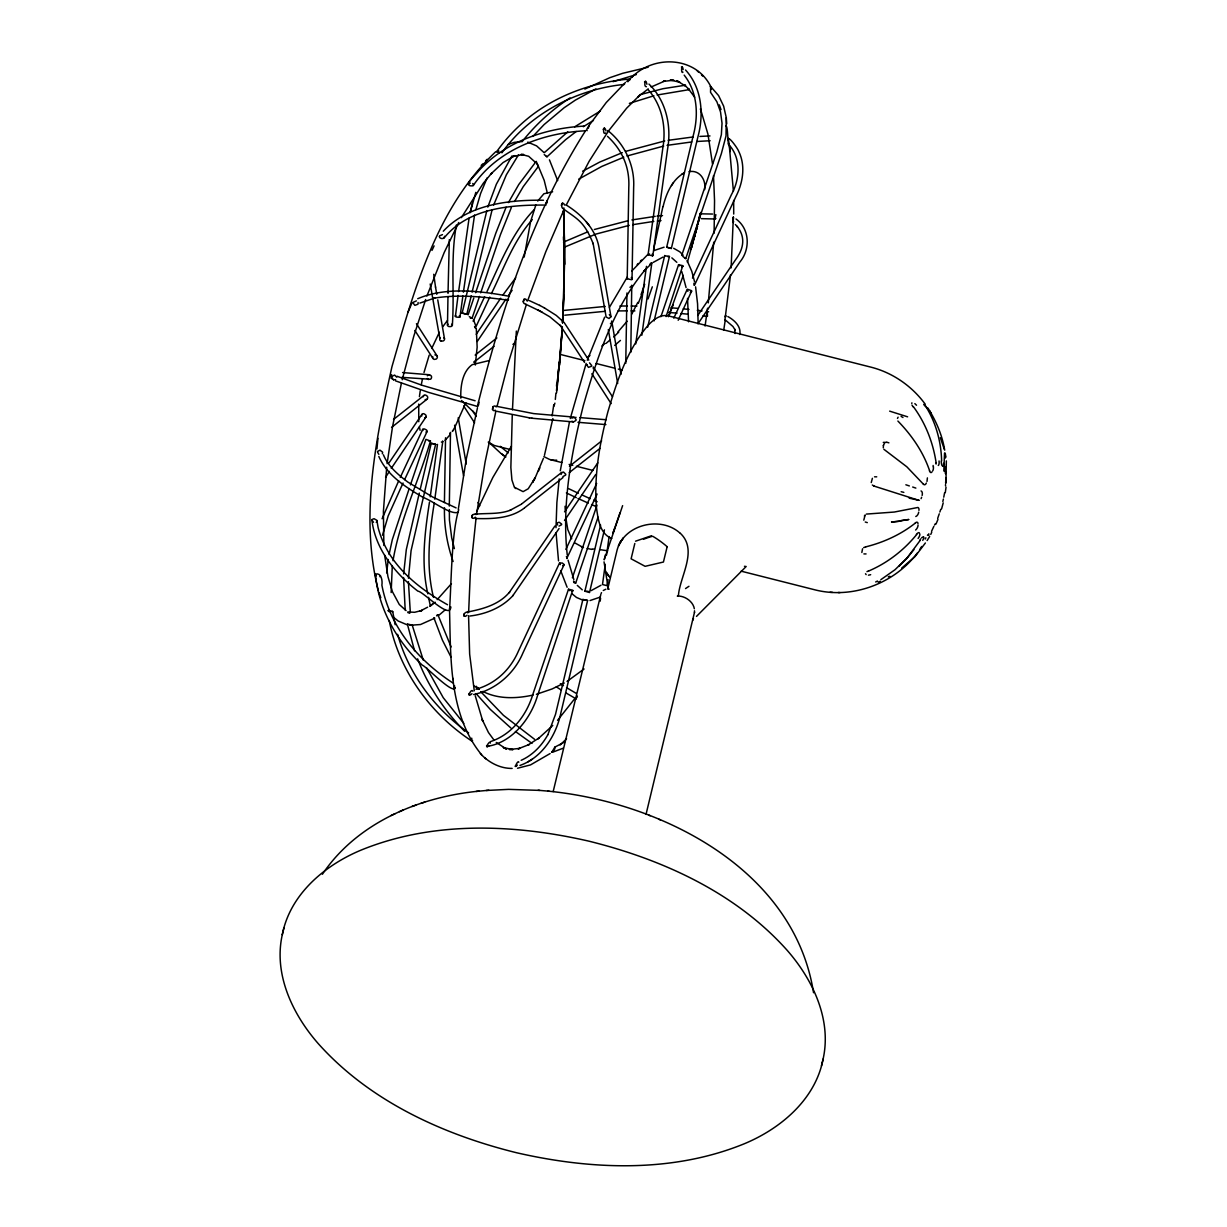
<?xml version="1.0" encoding="UTF-8"?>
<svg xmlns="http://www.w3.org/2000/svg" width="1227" height="1227" viewBox="0 0 1227 1227"><rect width="100%" height="100%" fill="white"/><g stroke="black" fill="none" stroke-linecap="round" stroke-linejoin="round"><path stroke-width="1.5" d="M559.619 563.178L562.288 563.009L564.159 564.527L522.84 653.147C514.205 673.715 495.555 689.896 473.622 694.528M458.729 509.726C451.521 532.625 451.413 581.491 449.542 609.972C450.8 658.531 448.867 714.973 481.644 754.835M563.807 246.152L563.776 231.397M704.697 189.602C706.246 180.093 699.804 169.51 689.022 171.688M408.407 581.69L410.324 612.457L409.45 612.933M408.453 578.208L411.076 550.662L435.616 444.297L431.26 443.3L420.186 489.389M733.317 219.418L733.363 217.026L731.108 267.915M444.419 502.549L445.539 437.778M451.582 324.189L452.149 324.664A2.439 1.442 -1 0 1 450.861 326.566L449.005 326.566A2.439 1.518 0.1 0 1 447.487 325.17L447.962 297.149M448.024 293.406L449.327 239.633M452.349 325.232C454.634 291.934 450.324 257.946 456.413 224.97M466.996 615.264C464.22 618.669 462.594 613.5 465.953 612.334C480.263 609.589 495.693 605.939 506.644 595.279L509.68 592.135M625.755 363.33L626.966 292.977M607.794 130.553C624.773 143.958 634.88 165.676 633.653 187.332L632.028 279.25A2.086 1.396 40.3 0 1 631.675 279.756L627.212 278.774L628.791 187.256C629.758 167.332 622.304 150.062 607.518 136.35M630.801 352.287L631.767 285.231M403.56 577.534L405.186 609.957M468.637 612.242L470.324 572.963L476.061 517.993M562.549 322.44L564.543 264.633L564.113 225.293M472.855 691.261C471.183 687.626 466.413 699.053 471.95 693.684M563.883 294.327L563.714 209.924M478.944 403.269C479.067 398.254 476.26 410.079 478.53 405.002A2.377 0.966 -75.4 0 0 478.76 404.373M408.146 311.842L411.72 303.529M562.196 330.155L559.481 364.879M714.099 233.222L714.543 200.737L713.5 175.63M943.824 471.045L944.545 453.039M945.94 483.223L946.339 460.907M471.72 738.163L471.797 739.85M733.608 221.566L733.255 222.624L733.363 217.026M512.273 414.649L510.861 467.533L511.92 479.956L514.358 487.242L523.101 491.644L528.223 488.76L535.125 477.917L543.438 458.331M512.472 409.803L516.337 331.091M546.26 156.504L547.104 156.734L544.221 154.617M943.578 463.331L943.517 464.696A3.896 0.874 86.5 0 1 942.689 466.229M944.882 466.429L944.836 469.297M562.365 326.689L557.441 385.477M562.533 323.008L563.883 295.232M562.549 322.64L563.914 294.863M526.797 300.799C524.972 295.262 520.846 304.173 525.723 303.943M944.345 465.186L944.376 464.373M449.527 608.561L450.646 606.675A2.377 0.92 -70.9 0 1 450.646 608.086M684.175 75.123C697.642 92.148 698.715 115.706 693.117 136.059L666.69 247.179L671.353 248.468L697.841 137.163C704.083 114.525 702.028 87.915 685.54 70M547.257 200.615L547.012 202.976M563.837 269.066L564.635 246.044L563.883 219.204M713.731 242.133L708.27 302.9M945.496 484.604L945.557 485.923M945.603 482.963L946.063 477.64M418.714 404.066L418.775 421.72M606.031 130.952C603.837 122.792 602.104 135.982 605.678 132.976M490.371 743.117C490.677 739.559 486.521 745.633 486.797 746.43C511.475 743.041 530.647 719.237 537.503 695.694L572.718 590.202L568.5 589.236L532.947 694.053C526.751 715.034 511.904 734.559 490.585 741.568M604.42 529.819L589.512 592.472L588.04 591.276L584.88 591.245L600.586 525.033M573.684 582.426L575.678 583.147L573.5 581.107M391.612 377.026L393.499 379.803M554.175 750.004L551.828 752.228L554.819 747.136L564.558 742.044M559.451 365.523L562.104 330.983M566.076 204.94C581.997 214.679 596.613 229.94 599.251 249.112L610.985 316.704L609.021 318.514L606.138 316.98L593.086 243.237L593.285 243.989C584.144 220.814 576.659 218.851 563.178 208.697M660.939 316.673L678.577 264.695L682.795 265.676L666.092 316.566M403.637 573.96L406.306 549.604L419.312 493.07M586.951 365.171L588.423 367.364L591.383 366.336A2.086 1.963 61.7 0 0 591.675 365.493L589.512 362.839M467.84 612.917L467.548 611.583M564.589 205.078C561.859 198.927 560.095 210.154 564.052 208.053M517.38 765.065C512.978 770.357 517.901 759.528 518.837 762.136M593.423 367.732L593.393 368.146A2.055 1.288 -59.2 0 1 593.239 368.667M684.559 258.145L685.755 258.606L721.338 153.697L726.016 135.952L726.277 117.7L723.639 106.136L718.577 95.583L710.632 86.457L710.54 92.301L716.875 101.764L720.525 111.933L722.028 123.237L721.369 134.617L716.783 152.056L681.706 255.461M694.528 612.166L646.015 814.437M568.5 589.236L569.849 590.708M558.561 369.143L556.491 390.661M558.898 365.615L559.236 361.98M556.92 387.134L559.282 362.318M392.303 565.632L391.152 592.518M730.525 274.787L724.973 319.649L732.964 326.52L735.142 330.032L734.728 329.173L735.142 333.529M871.247 482.564L872.397 478.3M386.658 572.917L388.238 559.481M554.911 403.131L553.944 406.214M728.869 142.792C727.688 148.942 728.148 123.789 725.678 126.136M584.512 600.095L587.61 600.478L560.862 712.948C556.199 735.372 542.303 757.565 519.941 765.464M386.704 467.211L383.407 511.398L383.867 545.463M387.118 463.637L392.502 426.889L401.444 383.008M559.205 478.913L556.889 502.457L556 527.671M557.303 386.735L556.537 392.931M654.129 320.876L669.451 256.474L664.927 255.799M945.879 472.165L945.588 473.699L945.25 473.008M458.284 509.374L466.352 458.653L477.502 407.763M476.536 514.45L485.125 461.858L495.739 411.843M707.565 308.222L705.08 326.045M524.19 257.056L530.57 221.642L535.846 204.97M725.878 315.707L725.203 316.903M429.481 502.165C424.803 532.441 420.83 563.622 427.855 593.868M430.232 496.812L437.472 444.404M459.634 317.087A2.439 0.813 6.2 0 1 458.591 317.287L456.751 317.118A2.439 0.905 7.2 0 1 455.401 316.489L458.07 295.385M458.591 291.627L469.082 218.176M434.297 502.733C429.266 533.99 425.8 566.26 433.499 597.396M434.803 499.159L442.778 441.459M460.018 316.689L462.886 295.952M463.407 292.179L474.542 215.047M521.337 504.236L510.079 510.294L510.877 510.003C498.898 514.834 485.463 512.763 473.285 514.45C470.033 516.03 473.377 520.555 475.324 517.18M600.172 601.184L600.586 598.224M608.055 579.635L607.242 585.402A2.055 0.905 42 0 1 606.92 585.647L602.488 584.527L605.279 564.267M606.552 555.049L609.113 536.582M635.739 343.913L646.476 266.351M652.519 255.845L648.071 254.725L662.81 148.191C666.43 127.715 662.227 105.215 647.994 89.479M641.844 335.232L651.813 263.145L650.954 262.931M652.519 255.845A2.086 0.92 40.4 0 0 652.841 255.599L667.626 148.758C671.66 125.89 666.031 100.553 648.976 84.096M945.281 492.671L946.048 487.165M419.419 396.612L420.248 390.769M475.294 365.063L477.15 347.164L476.291 328.621M611.659 321.029L611.675 322.287M552.119 415.922L553.745 404.787M560.294 470.785L569.466 421.919M723.731 330.201L725.111 321.029M739.789 334.542C741.415 326.459 734.221 320.032 727.841 316.535M412.901 302.793L414.879 305.339L417.855 304.265A2.393 2.316 40.7 0 0 418.146 302.977L418.07 302.502M552.856 418.576L544.435 455.355M576.966 697.534L577.35 696.062M393.008 560.708C399.971 519.358 418.882 481.107 430.447 441.014L425.892 439.373L410.432 484.926M389.066 554.497L392.318 539.65L409.22 488.53M472.579 740.602L472.012 740.801M629.85 79.034L629.558 80.445M944.591 492.84L943.762 497.18M588.377 128.175L588.868 125.798L587.073 128.712A3.114 1.334 -56.1 0 0 586.797 129.571L587.12 130.675M282.271 934.805C273.468 974.269 292.593 1014.284 318.146 1043.502C369.511 1101.048 442.717 1134.454 516.49 1152.72C591.077 1169.852 672.289 1173.181 744.298 1143.763C780.709 1128.641 815.418 1099.423 823.102 1059.07C831.891 1019.606 812.78 979.591 787.213 950.373C735.863 892.811 662.657 859.421 588.868 841.155C514.282 824.023 433.07 820.694 361.06 850.112C324.664 865.234 289.955 894.437 282.271 934.805L283.008 931.738M622.626 505.631L604.19 559.819L605.478 554.665M421.275 384.757L422.533 378.683M631.951 285.6L629.988 287.317M392.349 611.337A2.393 0.828 -5 0 1 392.747 611.752L392.349 612.227M653.638 249.219L662.902 206.627M883.302 447.84L883.409 445.355M943.379 499.052L942.827 501.552M695.157 234.725L691.062 248.958L700.31 213.345L697.795 224.357L699.85 216.274M371.919 519.512L374.051 518.699L376.812 520.279A2.408 1.933 -0.2 0 1 376.796 521.72L376.229 522.365M496.183 406.889C492.886 402.901 490.739 412.885 495.386 410.232M471.214 295.83L466.827 314.265L462.104 313.161L486.858 210.615M472.088 292.149L492.058 210.001M582.902 599.389L555.509 714.359L547.825 734.774M647.657 327.149L664.712 255.461M700.157 214.986L700.77 212.394M377.962 438.33L376.95 448.867M402.211 379.741L413.852 335.983L425.662 299.541M283.161 931.14L283.912 928.072M470.171 212.424L475.815 192.363M497.088 406.275L508.607 361.934L526.398 304.434M570.279 418.499L586.169 363.422M553.178 791.568L600.801 594.589M634.819 543.484L631.107 558.806L645.111 566.322L663.439 562.027L667.151 546.69M821.461 1065.803L822.197 1062.735M822.351 1062.137L823.102 1059.07M470.14 212.593L472.364 203.391M475.892 209.602L480.616 193.467L487.119 177.915M926.998 481.459L927.397 477.886M478.423 402.165C502.211 307.686 533.116 213.222 585.708 130.476M454.527 685.586L454.496 689.007M382.502 535.248L388.161 515.984L403.039 483.024M470.309 318.207L472.119 318.1L469.297 316.643M663.101 206.611C666.123 193.559 672.212 179.571 684.405 172.777M678.178 320.247L691.691 290.952A2.071 1.242 -12.9 0 0 691.599 290.676L687.519 289.281L687.872 291.32M423.975 372.579L429.174 355.216M566.751 558.515L597.089 494.036M941.6 508.852L943.21 502.901M692.611 243.544L687.411 262.21M693.991 285.216L693.915 283.207M693.838 238.759L697.488 225.875L693.117 241.259M455.263 687.58C453.729 695.556 425.202 665.509 422.379 665.249C396.981 641.491 378.698 609.267 375.385 574.328M694.543 236.274L697.488 225.875M536.26 161.458L538.377 166.381L523.208 186.719L514.558 201.489M507.963 299.25L508.561 299.695M450.508 608.577C448.131 617.81 422.318 591 417.901 591.169C395.278 573.638 375.201 549.221 371.904 519.865M897.474 418.407L898.103 417.195M707.289 312.977L707.488 316.336M864.36 516.03L865.127 515.018L863.793 520.156M648.071 254.725L649.528 253.912M651.782 263.222L649.865 264.127M940.756 509.328L939.851 512.058M377.548 451.413L379.941 450.156L382.517 452.073A2.408 2.255 -3.7 0 1 382.303 453.745M683.255 275.385L668.485 316.658L669.727 313.545M382.088 518.73L398.683 480.861M524.036 299.051L523.116 301.781M527.579 300.937L545.724 251.918L563.868 210.001M468.1 314.894L473.791 298.1M475.631 292.686L495.831 233.13L506.107 207.21M472.088 318.207L479.481 296.443M480.708 292.808L500.401 234.771L511.383 207.486M572.38 577.794L597.028 505.11M575.678 583.147L598.055 517.18M487.794 207.087L496.368 184.188L511.966 155.952M692.734 620.417L693.454 618.316M937.704 518.3L939.253 513.822M493.653 205.001L506.368 174.786L518.546 154.755M614.359 529.067L612.902 533.27L619.972 512.917M641.107 294.449L644.696 284.296M426.919 296.014L444.205 252.517L458.745 222.547M587.288 360.217L604.635 317.18M643.347 290.431L638.301 303.299M648.04 298.897L652.319 286.827M437.241 614.742L438.024 615.172L436.628 615.847M390.738 375.953L391.689 374.618M465.831 402.701L454.665 427.61M668.546 316.443L673.086 305.078M431.72 348.437L439.373 332.272M921.078 498.653L921.63 497.272M928.762 535.417L928.808 533.822M931.538 531.322L933.854 526.383M883.394 445.478L884.59 443.054M936.002 524.067L937.98 519.358M476.628 511.567L492.84 477.487L511.429 446.183M538.331 471.306L539.834 467.87M464.021 616.322L464.067 613.929M711.399 89.218L710.97 86.672M546.015 203.007L545.647 203.927A3.114 1.028 -54.8 0 0 545.494 204.618L546.046 205.032M930.756 534.405L931.738 532.242M683.178 69.494C681.675 61.795 680.648 74.479 682.979 72.163M554.849 748.976L554.895 747.09M471.981 517.84L472.364 515.064M562.349 203.053L561.276 205.354M637.825 302.363L631.69 314.281M431.996 250.385L434.097 245.891M400.278 477.426L422.686 429.435M473.147 321.259L484.634 296.658M487.012 291.551C500.386 263.238 511.889 233.191 533.76 210.062M404.634 479.604L427.057 431.551M489.803 297.072L475.309 328.146A2.439 1.304 23.8 0 0 475.37 327.655M491.383 293.667C503.837 268.437 513.361 240.967 532.288 219.587M559.65 562.764L518.454 651.031C510.386 669.804 495.386 683.838 475.969 689.267M565.877 549.435L596.659 483.453M673.792 318.146L687.181 289.465M692.473 278.115L731.445 194.602C740.264 178.743 741.215 157.087 728.209 144.034M694.589 285.063L735.817 196.719C742.979 182.869 745.801 165.645 738.639 151.212C737.918 148.62 726.077 132.194 728.823 141.672M566.199 205.108L589.175 161.212L608.485 130.982L626.644 108.191L639.022 95.936L637.749 96.979L648.224 88.896M728.439 139.863L728.485 138.314M601.092 593.546L601.521 592.656M458.146 512.303C450.37 515.125 432.855 500.846 423.407 497.564C406.045 487.395 387.241 475.616 378.821 456.444M865.495 573.73L866.139 574.604M609.42 307.348L627.411 276.842M922.75 540.371L923.394 539.098A3.896 0.997 -57.7 0 0 923.563 536.951M925.235 539.036L925.894 537.763M469.251 695.264L468.944 693.5M492.349 409.465L493.039 406.551M508.407 202.608L518.791 184.479L536.107 161.489M413.039 302.394L416.398 300.876M934.56 525.018L935.357 523.699M461.352 217.639L483.331 183.222L492.027 172.746L490.539 174.295L503.101 162.547L514.972 155.599L512.748 156.473L523.622 154.495L521.184 154.387L528.684 156.304L535.478 162.393M929.652 536.521L927.121 540.57M375.385 574.113C381.382 572.38 382.609 580.662 381.888 585.156C389.665 626.537 417.517 659.85 452.702 682.841M547.84 734.743C541.767 745.633 532.687 755.188 521.168 760.295M452.732 430.769L452.334 431.429L455.033 427.011M439.22 236.566C439.511 239.204 445.079 239.418 444.542 236.274M862.55 548.791L861.845 552.487M391.796 376.398L394.619 375.094L396.766 377.195M919.621 549.757L921.676 546.49M537.733 201.075L543.883 193.774L552.641 191.795M385.585 477.349L389.373 471.367M391.275 468.377L425.999 416.996M920.158 540.401L906.952 558.208L913.885 549.65M925.388 542.978L914.928 556.69L901.676 568.116M918.103 538.454L918.931 537.196A3.896 1.457 -58 0 0 919.759 533.868M919.882 540.125L920.71 538.883M646.414 86.688C643.377 87.255 645.356 76.657 646.905 84.249M671.506 185.538L673.439 182.67M604.221 127.961L603.101 129.602M500.693 298.253L476.214 334.342M502.748 295.232L515.693 277.839M389.02 462.886L421.843 414.496M505.892 299.235L477.196 341.52M554.895 526.046L509.174 592.656M564.543 511.828L597.794 462.824M697.764 315.462L735.709 259.541C743.777 248.698 745.771 236.964 737.028 226.274L737.519 226.888L735.356 224.51M559.067 528.53L512.809 595.724M564.527 520.478L595.724 474.512M697.964 323.79L739.866 262.041C750.449 249.495 749.942 229.004 736.031 219.004M588.73 125.921L606.245 102.531L625.494 82.424M322.394 874.268C357.011 822.78 419.005 796.937 479.067 791.139M442.748 326.735L447.456 320.462M715.862 214.648L714.927 218.835L715.924 218.406M911.906 402.824L911.768 403.545M508.76 294.986L512.15 290.293M574.665 698.777L557.549 720.341M473.3 185.446C497.794 149.556 542.625 132.792 585.417 130.814M627.181 321.198L617.733 332.18M917.413 552.932C894.33 583.546 852.535 599.328 815.111 589.88L741.154 571.168M631.767 271.029L647.779 254.526M451.429 583.669L437.18 599.65M444.22 237.808C467.778 208.912 507.625 204.894 543.576 205.062M450.002 434.787L445.048 440.355M927.443 535.325L928.103 534.543M523.208 140.292C536.46 123.85 552.273 109.448 570.003 97.961M532.855 136.442L544.113 124.571L564.175 107.715L575.432 100.077L595.862 88.927M916.722 534.451C904.008 550.125 887.612 562.84 869.053 570.846M495.739 151.719C436.367 207.608 413.821 290.83 391.934 366.781C375.769 439.527 359.649 516.996 378.391 590.754M725.157 320.446L725.234 319.633M691.583 291.505L690.28 292.394M562.902 476.567L565.601 475.11A2.086 1.917 -25.1 0 0 565.724 474.251L563.515 472.042L561.26 473.177A2.147 1.396 79.9 0 0 561.138 473.99L561.184 474.466M564.067 564.803L562.748 565.678M439.542 235.875L442.487 234.618M571.828 418.116L574.543 417.287L576.092 419.634A2.086 2.025 -65.8 0 1 575.877 420.524L573.438 421.935L531.797 418.223M915.633 530.018L916.569 529.021A3.896 1.856 -61.5 0 0 918.041 525.079M916.4 534.405L917.336 533.408A3.896 1.518 -58.3 0 1 919.422 533.055M552.763 725.464L538.07 738.807L539.374 737.734L527.671 745.295L529.205 744.498L518.101 748.853L519.803 748.378L509.374 749.498L512.947 749.651L503.3 747.55L506.506 749.114L496.26 742.442M566.567 738.731L560.187 744.973M696.491 616.399L746.154 566.521L744.452 566.291M481.214 165.476L482.702 163.927M485.585 160.906L487.104 159.326M637.166 264.572L638.255 263.452M640.356 261.228L641.476 260.078M443.284 231.213C468.469 204.188 509.45 199.725 543.469 200.246M513.315 595.187C502.334 607.534 486.122 614.083 469.972 616.015M468.3 184.081L470.34 183.038M899.222 566.061L906.891 558.239L895.02 569.711L880.863 579.665M544.512 152.485L567.794 131.841M629.696 79.157L628.101 81.289A3.114 1.58 -59.6 0 0 627.887 81.78M547.104 156.734L565.586 139.694L576.23 131.519M489.082 745.587L487.165 746.998L486.521 745.97M613.669 336.919L618.73 332.149M650.157 264.909L643.991 271.014L645.08 269.894C612.933 308.683 596.966 357.931 583.316 405.662C571.076 454.189 561.782 504.711 567.242 554.88M445.478 609.604L439.021 615.172M683.163 266.244L681.598 266.857M573.086 590.785L571.951 591.368M707.657 312.225L708.102 311.811A3.129 1.58 87.7 0 1 708.639 311.75M584.067 669.006L567.043 681.399M391.566 427.425L426.812 399.373A2.439 2.163 54.2 0 0 427.579 398.376L427.702 397.487A2.439 2.163 54.2 0 0 427.257 396.168L425.754 395.109A2.439 2.193 53 0 0 424.067 395.37L393.499 419.465M610.417 323.683L611.199 323.023M614.696 345.4L620.448 340.416M921.584 537.825L922.995 536.905M635.555 541.184L651.307 535.816M379.91 576.736L380.462 575.678M645.586 81.135L644.497 81.964M606.015 343.407L609.834 340.17M631.736 77.286C654.666 54.172 697.227 56.488 711.491 88.083M626.767 81.365L633.025 76.212M587.304 357.594L589.926 355.493M601.874 345.983L604.865 343.606M552.886 751.399L551.828 752.228M475.156 355.063L496.874 337.931M473.913 362.21L494.082 346.305M521.797 503.868L561.935 472.226M569.451 466.291L601.629 440.922M524.543 507.871L562.948 477.594M569.267 472.61L599.972 448.407M524.082 508.239C510.524 518.576 492.15 518.96 475.846 518.53M429.803 606.353L435.217 602.212M915.633 522.825C901.124 534.42 883.885 542.319 865.925 546.813M678.04 595.985L678.408 595.693C679.758 576.414 698.454 550.079 680.172 533.147M410.232 612.518L408.116 612.825M653.163 262.425L662.948 257.103M600.954 585.279L591.169 590.616M550.125 753.547L530.539 764.896L517.518 768.24M430.447 441.014L428.683 440.938M685.54 588.561L688.96 586.291M583.285 126.749L593.454 120.415M472.748 183.483L473.484 184.863A2.408 1.595 29 0 1 472.809 185.829C461.337 186.918 476.444 174.341 478.515 171.044C503.024 144.05 539.036 130.399 574.696 126.81L600.356 111.013M603.27 590.509L605.831 589.221M528.208 761.737L532.38 759.13M472.349 741.399C430.447 714.068 398.484 670.141 389.235 620.463M629.942 79.003C594.589 81.933 559.711 93.942 531.383 115.568C518.147 125.844 506.352 137.976 496.674 151.688C497.303 151.212 498.116 151.059 498.868 150.952M915.787 516.521L916.738 515.953A3.896 2.117 -68 0 0 918.701 512.15M915.388 522.855L916.339 522.288A3.896 1.902 -62.1 0 1 917.995 523.668M578.715 179.142L601.751 166.443L623.761 157.225M582.656 171.213L599.727 162.071L622.288 152.654M651.138 86.994L665.065 80.905L663.347 81.365L673.776 80.246L670.218 80.092L679.865 82.209L676.644 80.645L685.464 85.967L684.175 84.74L689.528 89.816L688.255 88.589L694.681 97.224M427.61 607.196L419.787 611.291L422.011 610.417L414.649 612.288L407.763 611.951M434.818 618.132L420.524 624.528L410.585 625.233M683.73 173.145L681.737 174.28M459.65 317.087L459.987 316.827A2.439 0.798 6.8 0 0 459.803 316.351L459.235 316.014M564.236 683.01L552.196 688.914L536.398 694.313M677.319 596.123C684.252 595.448 693.148 601.322 694.329 608.745M563.5 242.133L587.748 231.842M866.968 571.644L868.961 570.632M563.914 247.379L596.046 234.05L629.221 225.369M584.819 89.065L609.865 77.669L622.672 73.313L648.209 67.194M875.664 581.966L877.458 581.061M417.717 298.728C446.076 286.551 481.061 291.06 509.42 296.32M419.864 303.1L434.833 298.008L433.975 298.192C458.515 294.127 483.53 296.903 508.009 300.155M669.451 256.474L667.672 256.596M563.316 748.148L552.625 752.212M653.868 250.599L664.083 247.179M600.248 597.12L590.034 600.54M391.045 815.541L395.002 813.746M399.465 811.676L403.269 809.943M584.85 591.184L589.451 592.503M863.67 547.625L865.817 546.767M878.164 582.165L880.311 581.307M508.085 144.51L514.236 142.363L522.625 141.504M666.69 247.179L671.307 248.483M426.812 399.373L425.14 399.634M629.374 103.375L653.884 95.783M888.256 576.813L889.836 576.261M612.994 81.672L636.292 74.571M395.631 379.603L393.514 379.803M575.11 417.655L576.061 417.333M411.965 806.476L415.8 805.157M421.03 803.348L424.695 802.105M626.982 155.998L663.684 146.074M625.571 151.396L664.743 140.952M594.343 229.51L628.377 220.63M424.741 417.747L425.493 417.517A2.439 1.794 36.1 0 0 425.539 414.772L423.975 413.775A2.439 1.856 34.5 0 0 422.364 413.959A2.439 1.84 31.5 0 0 421.812 415.938M639.635 94.77L662.994 88.697L685.556 85.184M433.852 602.733L430.355 606.015L428.56 597.35M512.917 344.312L514.588 343.897M488.837 360.631L472.288 364.634C462.211 371.643 460.416 386.658 460.815 398.146M657.151 95.016L689.068 89.663M866.354 514.082L894.299 512.042L917.903 507.472A3.896 2.132 -69 0 1 918.946 510.355M868.455 575.187L870.664 574.696M533.131 695.034C516.628 698.684 498.208 699.39 482.825 691.414M412.303 625.387L423.284 660.141M632.672 224.694L653.807 221.397M631.905 219.94L655.218 216.366M425.938 432.011L426.643 431.904A2.439 1.242 27.8 0 0 427.103 431.06A2.439 1.273 26.5 0 0 426.306 429.864L424.634 429.036A2.439 1.319 25.1 0 0 423.116 429.082A2.423 1.304 22.8 0 0 422.609 429.925M668.163 140.323L693.362 136.933M667.059 145.353L691.737 141.949M564.113 310.4L605.233 306.443M564.757 315.216L605.386 311.29M624.512 84.387C577.426 89.034 530.217 112.991 501.904 152.777A2.408 1.012 31.2 0 0 502.027 152.516M657.028 216.136L662.519 215.599M657.381 220.937L660.985 220.584M486.153 790.495L508.622 789.36L539.696 790.403M476.137 791.43L488.867 790.234M574.696 126.81L584.435 126.013M696.844 141.488L710.126 140.737M699.865 136.427L709.973 135.936M619.896 306.029L627.411 305.998M618.04 310.922L627.334 310.845M883.287 442.395L886.63 442.333M918.517 500.279L919.376 500.279M462.119 313.13L463.377 313.36M874.544 476.812L876.722 476.828M631.23 306.029L636.951 306.075M631.107 310.876L634.88 310.906M863.885 553.914L866.063 553.929M435.769 444.435L431.26 443.3M701.369 213.835L712.55 214.05M701.215 218.651L715.188 218.989M587.534 600.402L582.871 599.466M830.05 592.273L832.443 592.365M838.164 592.503L839.974 592.58M512.134 768.409C499.987 768.593 488.484 762.381 480.37 753.608M412.487 625.249L407.87 624.083M401.858 377.349L430.447 379.266A2.439 2.301 -84.8 0 0 431.352 378.223L431.567 377.272A2.439 2.301 -83.8 0 0 431.244 375.922L429.818 374.833A2.439 2.331 -81.5 0 0 428.054 375.109A2.439 2.347 -86.6 0 0 427.364 375.784M592.319 548.99L594.466 549.129M670.847 307.793L677.611 308.314M668.7 312.486L677.074 313.13M515.969 766.277L515.079 766.2M681.414 67.086L682.304 67.148M402.579 372.563L429.404 374.756M573.715 417.073L533.714 413.606L496.613 406.336M579.988 417.594L606.169 419.741M577.963 422.303L605.893 424.588M547.794 791.108C661.445 802.136 794.237 869.268 813.547 992.735M441.245 341.137L443.1 340.983A2.439 1.933 -12.2 0 0 444.373 339.802A2.439 1.933 -11.3 0 0 444.327 338.33L443.76 337.732M538.132 790.265L549.129 791.216M683.27 308.867L688.945 309.419M680.847 313.498L688.362 314.235M697.289 310.324L702.043 310.906M702.979 315.906L707.074 316.428M559.067 526.107L561.567 524.727A2.086 1.656 -14.1 0 0 561.567 523.99L559.144 522.227L557.104 522.932A2.132 1.12 63.7 0 0 557.089 523.638L557.595 524.987M573.438 421.935L571.92 421.168M495.493 411.06L529.543 417.87M529.144 417.809L532.211 418.284M600.187 549.65L607.794 550.846M682.749 256.366L685.755 258.56M587.166 548.438L591.751 549.405M909.192 498.162L918.241 500.141L874.069 486.091M609.298 314.618L610.985 316.704M463.837 313.468L466.751 314.235M901.155 491.705L903.839 492.38M560.77 354.542L584.896 360.646M596.031 363.468L614.604 368.161M618.316 369.097L622.028 370.048M510.693 449.619L494.282 445.478L488.223 442.103M550.862 459.788L561.828 462.564M569.129 464.42L572.779 465.34M576.445 466.26L592.886 470.432M392.318 378.959L390.907 377.962M410.554 625.218L409.266 624.773M477.472 406.444L428.223 392.272L395.493 380.845M475.125 400.769L421.981 385.247L397.042 376.26M498.545 152.363L496.628 151.734M498.576 152.378L499.711 152.7M886.83 442.241L888.9 442.84M865.25 522.012L867.305 522.625M527.733 142.133L536.582 145.875L544.144 152.685M582.963 600.202L576.491 597.457L572.089 593.837M407.027 624.758L398.177 621.015L393.146 616.966M388.407 610.386L392.333 611.337M889.652 411.137L907.612 416.827M905.863 484.788L909.345 485.923M912.689 487.027L915.863 488.101M581.537 546.905L583.5 547.579M611.752 538.408C599.389 533.898 597.963 517.886 596.337 506.751C593.991 474.665 599.834 442.579 607.932 411.643C616.966 381.152 627.273 349.526 648.362 325.032C653.362 319.772 660.341 314.173 668.101 315.814L871.477 367.287C893.026 372.901 912.167 386.306 925.265 404.25M582.794 547.288L575.064 543.024M658.945 819.314L660.417 819.912M648.976 815.234L650.187 815.74M593.653 500.217L597.166 501.736M591.552 504.573L596.184 506.567M456.091 507.901L432.61 497.012L407.809 482.058C397.594 474.328 387.962 465.938 383.407 454.803M529.205 300.554L539.895 305.492M527.227 304.94L542.043 312.087M581.675 494.818L590.202 498.683M577.963 498.453L588.285 503.131M568.469 488.576L578.316 493.269M576.307 497.671L566.368 492.932M673.654 248.283L679.896 251.857L683.163 255.216M537.503 309.679L549.773 316.781L560.754 325.937L560.156 325.262L584.543 362.425M544.205 307.778L556.26 315.416L564.144 322.517L588.791 360.078M539.619 305.354L544.512 307.946M576.383 699.022L565.754 692.81M447.533 604.742C416.382 587.104 387.517 563.745 378.085 527.441L376.934 520.631M566.567 687.672L576.123 693.316M901.093 416.367L902.965 417.517M478.101 688.531L474.205 686.046M543.868 456.613L549.497 459.404A54.755 29.939 88.9 0 0 556.675 460.125M872.336 485.018L874.191 486.183M560.356 683.7L563.454 685.678M556.322 686.859L561.015 689.865M538.316 166.381L536.828 163.651M609.175 589.129L607.702 588.991L617.181 549.773C624.298 524.404 660.617 515.739 679.743 532.886M479.236 689.206L477.012 687.718L479.205 689.191M534.512 739.267L503.407 715.295L480.677 691.629M531.997 743.393L515.417 731.491M389.25 611.706L387.993 610.693M475.355 513.699L475.907 514.588M671.859 257.869L676.829 262.317M582.258 589.85L577.303 585.402M406.076 610.586L399.296 604.497L392.471 591.797L387.947 576.644L384.634 555.141M468.622 732.872C434.895 709.175 408.744 674.206 397.609 634.344M505.815 457.042L501.46 453.76L505.447 456.797M508.269 452.87L500.171 446.306M373.514 522.273L371.934 520.064M923.348 484.113L924.069 484.68A3.896 2.086 -84.7 0 0 926.339 483.055M921.048 490.923L921.753 491.49A3.896 2.193 -77.5 0 1 922.137 495.432M378.867 454.343L377.487 452.042M515.861 488.607L514.665 487.487M510.892 728.01L490.294 709.405L476.03 693.546M652.166 254.204L652.887 255.369M501.091 453.561L489.144 442.594M474.88 413.254L461.505 400.493M697.243 70.875L698.516 72.102M701.507 74.924L702.78 76.135M484.634 757.642L485.923 758.869M914.851 403.637L916.508 405.232M883.885 449.297L906.86 466.827L923.548 484.328M631.322 277.44L632.074 278.928M608.684 576.123L606.169 572.181L609.942 577.396M679.543 265.891L678.562 264.741M464.665 731.292C444.327 710.632 428.008 685.939 417.625 658.853M463.806 723.409L443.238 697.688L426.766 668.04M414.864 330.446L432.87 358.33A2.439 2.27 -37.2 0 0 434.251 359.404L436.06 359.143A2.439 2.224 -35.8 0 0 437.134 355.983L435.769 354.94A2.439 2.239 -30 0 0 434.879 354.879M476.245 686.276L478.453 688.96M493.944 740.004L488.469 732.534L482.104 719.39L482.717 720.939L475.232 695.709M586.414 222.026L589.282 225.615M925.741 406.29L927.167 408.1M897.903 421.06C911.753 435.263 923.317 452.011 929.667 470.938M376.336 575.862L375.477 574.635M923.701 404.373L924.836 405.907M911.998 405.155L913.241 406.965M913.44 406.75C925.511 423.162 933.133 442.625 936.109 462.748M710.234 86.427L710.862 87.393M593.224 366.934L612.503 396.781M591.859 373.744L611.153 403.622M437.134 355.983L416.444 323.683M472.594 410.846L476.199 416.413M463.683 405.984L474.588 422.855M560.34 564.604L559.65 563.316M927.873 407.977C936.032 420.8 942.244 435.11 944.698 450.171M925.097 405.37C935.787 421.843 941.124 441.413 941.63 460.969M566.399 556.491L567.104 558.193M437.993 614.972L451.107 646.951M571.705 538.76L567.794 529.604L565.678 516.889M929.637 410.784L931.293 413.652M450.999 657.074L442.395 640.111L433.837 617.672M687.013 260.461L691.767 271.274L694.605 281.827M549.435 159.847L557.687 180.599M567.104 587.258L560.647 570.57M478.024 502.426L479.742 505.831M929.468 470.815L929.974 471.889A3.896 1.81 89.2 0 0 931.983 471.92M473.453 319.741L475.555 325.17M538.009 165.461L544.19 180.338L547.395 193.314M573.853 579.589L568.055 560.125M940.327 437.702L944.345 449.327M701.046 110.353L700.433 108.82L707.918 134.05L712.504 163.927M725.402 315.508L725.648 316.888M453.116 561.521C447.057 544.328 444.036 525.984 444.465 507.748M719.298 104.862L721.016 109.617M681.798 271.596L686.077 287.593M378.836 592.258L380.815 597.702M414.573 650.816L407.349 624.037M454.373 548.592L451.689 537.825L449.435 519.941L449.343 509.542M395.171 624.727L392.747 611.752M419.389 426.935L420.109 430.294M463.561 475.815L454.603 425.186M935.787 462.686L936.078 464.082M933.103 465.462L933.379 466.858M474.282 690.816L469.65 654.114L468.561 615.693M466.245 464.051L458.223 417.778M945.219 453.146L945.879 457.011M611.844 321.627L620.985 374.373M608.316 329.557L617.687 383.484M608.27 588.73L604.037 561.874M435.493 286.888L436.781 294.296M437.748 299.848L444.481 338.698M695.586 286.842L697.58 303.836L698.132 323.453M558.53 560.877L556.061 532.702M730.264 151.534L729.068 143.36L733.409 191.105M452.886 678.224L453.1 679.651M430.202 283.989L439.864 338.667A2.423 1.963 -7 0 1 440.34 338.023M433.745 274.296L435.554 287.271M944.913 470.754L945.066 471.874M687.534 298.391L688.562 321.781M563.193 211.029L563.469 214.296M726.277 117.7L726.737 123.85M945.158 454.067L945.419 457.978M941.247 461.137L941.324 462.64A3.896 0.936 86.3 0 0 942.229 465.8M939.054 460.953L939.146 462.456A3.896 1.334 86 0 1 938.256 465.478M565.064 506.291L565.233 509.788M563.776 210.645L564.205 224.74M449.312 506.076L450.493 432.425A2.439 1.488 2.8 0 1 450.324 432.962A2.439 1.457 2.5 0 1 449.818 433.392M563.622 236.765L563.653 240.492L563.592 236.627M694.482 610.785L694.497 612.534M733.669 200.446L733.715 214.05M563.745 236.811L563.76 240.492M556.721 383.698A55.338 2.669 -83.7 0 1 556.506 386.168M555.923 393.223A52.776 2.653 -83.7 0 1 555.325 399.419M474.527 326.489A2.439 1.288 23.1 0 1 475.37 327.655M474.696 361.213A2.439 2.193 50.2 0 1 474.251 361.919M442.564 441.091A2.439 0.844 9.5 0 1 442.748 441.613L442.41 441.873A2.439 0.828 9.2 0 1 441.352 442.027M422.87 430.493A2.423 1.288 23.3 0 1 422.609 429.941M423.177 396.812A2.439 2.193 48.2 0 1 424.067 395.37M428.698 379.557A2.439 2.316 89.3 0 1 427.272 378.453M432.886 358.33A2.423 2.255 -30.6 0 1 432.748 356.582M441.229 341.137A2.439 1.933 -11.3 0 1 439.711 339.45M447.487 325.17A2.423 1.472 2.7 0 1 448.162 324.173M455.202 316.121A2.439 0.844 9.9 0 1 455.83 315.615M586.951 365.171A2.132 1.442 -57.6 0 1 587.12 364.557M627.212 278.774A2.163 0.844 -27.4 0 1 627.58 278.054M933.379 466.858A3.896 1.764 88.6 0 1 932.704 470.861M643.515 539.297A47.117 27.746 -23.3 0 1 652.626 536.23A47.117 18.497 45.5 0 1 667.151 546.69M619.681 543.5L618.469 545.831L620.724 541.644L619.681 543.5M535.125 477.917L532.61 482.334L535.125 477.917M623.255 538.086L620.417 542.012L623.255 538.086M908.655 519.512L900.449 520.769L908.655 519.512M900.449 521.122L891.569 522.012L900.449 521.122M564.543 264.48L564.159 225.185L564.527 264.326M564.037 232.378L563.975 224.204L564.037 262.992L564.037 232.378"/></g></svg>
